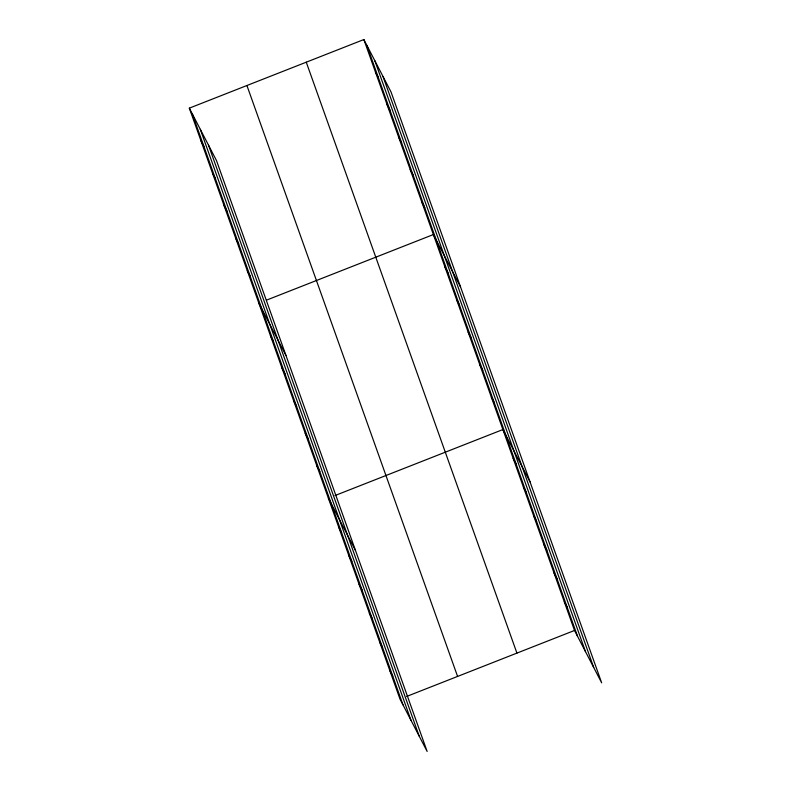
<?xml version="1.0" encoding="UTF-8"?>
<svg xmlns="http://www.w3.org/2000/svg" width="791" height="791" viewBox="0 0 791 791"><rect width="100%" height="100%" fill="white"/><g stroke="black" fill="none" stroke-linecap="round" stroke-linejoin="round"><path stroke-width="1.19" d="M189.326 108.149L216.477 160.533L427.14 751.45L399.989 699.076L189.326 108.149L363.86 39.55L391.011 91.924L601.674 682.851L574.523 630.467L363.86 39.55M266.597 300.105L433.379 234.551L460.53 286.935M335.008 495.542L502.898 429.553L530.049 481.937M406.633 696.456L574.523 630.467M375.448 72.05L378.454 77.864M387.036 104.55L390.042 110.364M398.615 137.051L401.63 142.864M410.203 169.551L413.218 175.365M421.791 202.051L424.807 207.865M444.967 267.051L447.973 272.865M456.555 299.552L459.561 305.366M468.134 332.052L471.149 337.866M479.722 364.552L482.737 370.366M491.31 397.052L494.326 402.866M513.132 458.256L516.137 464.07M523.365 486.959L526.371 492.773M533.599 515.663L536.605 521.477M543.832 544.366L546.838 550.17M554.056 573.07L557.072 578.874M564.29 601.763L567.305 607.577M200.914 140.65L203.92 146.464M212.502 173.15L215.508 178.964M224.08 205.65L227.096 211.464M235.669 238.15L238.684 243.964M247.257 270.651L250.272 276.464M258.845 303.151L285.996 355.535M270.433 335.651L273.439 341.465M282.021 368.151L285.027 373.965M293.599 400.661L296.615 406.465M305.188 433.161L308.203 438.965M316.776 465.662L319.791 471.466M328.364 498.162L355.515 550.536M338.597 526.855L341.603 532.669M348.831 555.559L351.837 561.373M359.065 584.262L362.07 590.076M369.298 612.966L372.304 618.78M379.522 641.669L382.537 647.473M389.755 670.373L392.771 676.176M383.042 76.559L593.705 667.485M374.835 60.729L585.498 651.646M366.866 45.364L577.539 636.28M306.265 62.192L516.928 653.109M246.921 85.517L457.584 676.434M208.508 145.158L419.171 736.085M200.301 129.329L410.964 720.245M192.332 113.963L403.005 704.88"/></g></svg>
